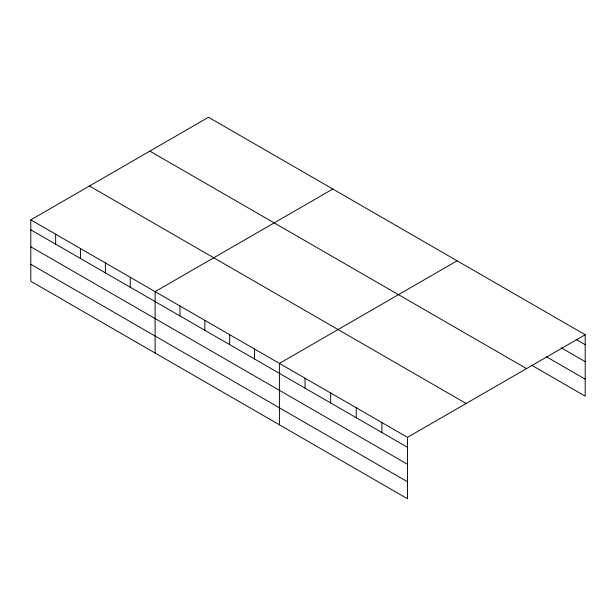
<?xml version="1.0" encoding="UTF-8"?>
<svg xmlns="http://www.w3.org/2000/svg" width="616" height="616" viewBox="0 0 616 616"><rect width="100%" height="100%" fill="white"/><g stroke="black" fill="none" stroke-linecap="round" stroke-linejoin="round"><path stroke-width="0.92" d="M30.8 219.866L407.484 437.345L407.484 498.737L30.8 281.258L30.8 219.866L208.516 117.263L585.2 334.742L585.2 396.134L531.493 365.126M332.817 189.035L155.109 291.637L155.109 353.022M457.126 260.799L279.41 363.401L279.41 424.794M407.484 437.345L585.2 334.742M576.114 339.439L585.2 344.69M561.238 347.832L585.2 361.669M546.361 356.733L585.2 379.156M149.865 151.128L526.557 368.607M89.443 186.009L466.135 403.488M30.8 229.814L407.484 447.293M30.8 246.793L407.484 464.264M30.8 264.279L407.484 481.758M381.874 422.561L381.874 432.501M356.256 407.769L356.256 417.717M330.646 392.985L330.646 402.926M305.028 378.193L305.028 388.134M254.554 349.049L254.554 358.997M229.691 334.696L229.691 344.644M204.828 320.343L204.828 330.291M179.964 305.99L179.964 315.931M130.246 277.285L130.246 287.225M105.382 262.932L105.382 272.873M80.519 248.579L80.519 258.52M55.663 234.219L55.663 244.167"/></g></svg>
